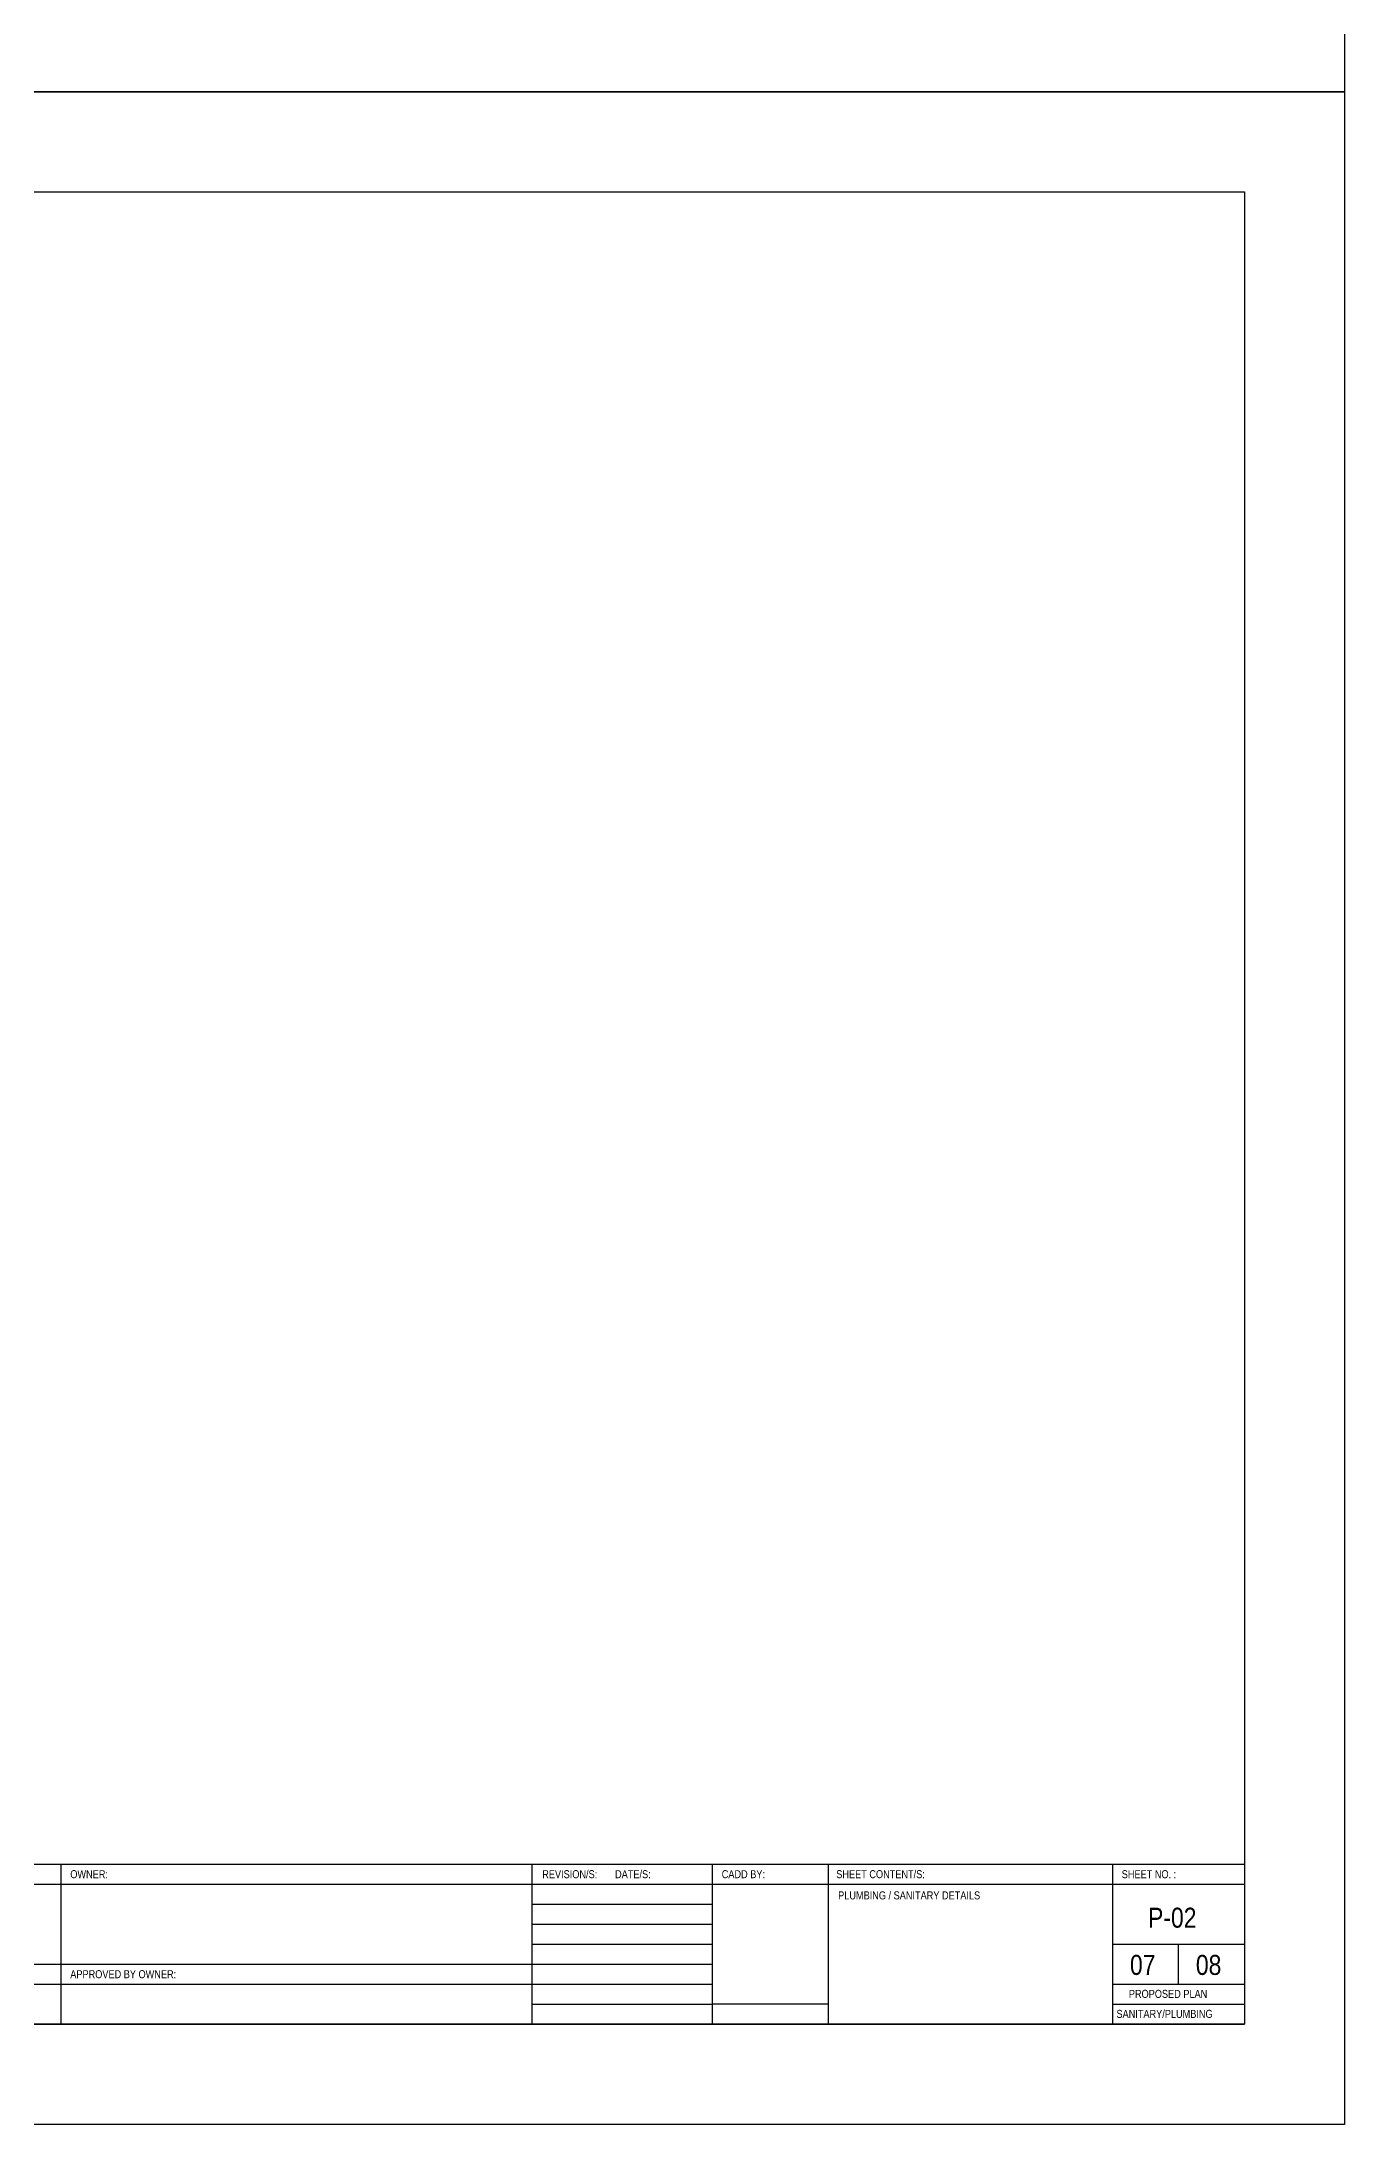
# Model space of a CAD drawing. Header units: inches. Extents: x 7263 to 14962, y 1317 to 2926.
# Drawn here: x 7383 to 7415.7, y 1368.1 to 1420.4 of the extents above; entities that cross this region are included whole.
import ezdxf

# ---------------------------------------------------------------- set-up
doc = ezdxf.new("R2010")
doc.units = ezdxf.units.IN
doc.header["$MEASUREMENT"] = 0
for name, color, linetype in [('Layer3', 3, 'Continuous'), ('Layer6', 6, 'Continuous'), ('text', 7, 'Continuous')]:
    doc.layers.add(name, color=color, linetype=linetype)
doc.styles.get("Standard").update_dxf_attribs({"font": ''})
doc.styles.get('Standard').set_extended_font_data('Tw Cen MT Condensed')

msp = doc.modelspace()

# ---------------------------------------------------------------- linework, layer by layer
at = {"layer": 'Defpoints'}
for points in [[(7339.197, 1470.116), (7415.697, 1470.116), (7415.697, 1419.116), (7339.197, 1419.116)], [(7339.197, 1419.116), (7415.697, 1419.116), (7415.697, 1368.116), (7339.197, 1368.116)]]:
    msp.add_lwpolyline(points, close=True, dxfattribs=at)
at = {"layer": 'Layer3'}
for p, q in [((7383.485, 1374.642), (7383.485, 1370.626)), ((7395.302, 1374.642), (7395.302, 1370.626)), ((7399.834, 1374.642), (7399.834, 1370.626)), ((7402.745, 1374.642), (7402.745, 1370.626)), ((7409.874, 1374.642), (7409.874, 1370.626)), ((7343.212, 1374.14), (7413.187, 1374.14)), ((7395.302, 1373.638), (7399.834, 1373.638)), ((7395.302, 1373.136), (7399.834, 1373.136)), ((7395.302, 1372.634), (7399.834, 1372.634)), ((7409.874, 1372.634), (7413.187, 1372.634)), ((7411.53, 1371.63), (7411.53, 1372.634)), ((7367.767, 1372.132), (7395.302, 1372.132)), ((7395.302, 1372.132), (7399.834, 1372.132)), ((7367.767, 1371.63), (7395.302, 1371.63)), ((7395.302, 1371.63), (7399.834, 1371.63)), ((7409.874, 1371.63), (7413.187, 1371.63)), ((7395.302, 1371.128), (7399.834, 1371.128)), ((7402.745, 1371.128), (7399.834, 1371.128)), ((7409.874, 1371.128), (7413.187, 1371.128))]:
    msp.add_line(p, q, dxfattribs=at)
at = {"layer": 'Layer6'}
for p, q in [((7413.187, 1416.606), (7413.187, 1370.626)), ((7343.212, 1374.642), (7413.187, 1374.642)), ((7343.212, 1370.626), (7413.187, 1370.626))]:
    msp.add_line(p, q, dxfattribs=at)
msp.add_lwpolyline([(7413.187, 1370.626), (7343.212, 1370.626), (7343.212, 1416.606), (7413.187, 1416.606)], close=True, dxfattribs=at)

# ---------------------------------------------------------------- texts
at = {"layer": 'text'}
msp.add_text('PLUMBING / SANITARY DETAILS', height=0.20079, dxfattribs=at).set_placement((7402.991, 1373.76))
at = {"layer": 'text', "lineweight": 30}
for s, p in [('P-02', (7410.77, 1373.05)), ('07', (7410.316, 1371.865)), ('08', (7411.97, 1371.865))]:
    msp.add_text(s, height=0.502, dxfattribs=at).set_placement(p)
at = {"layer": 'text', "attachment_point": 1}
for s, insert, char_height in [('OWNER:', (7383.72, 1374.493), 0.2008), ('REVISION/S:', (7395.565, 1374.493), 0.20079), ('DATE/S:', (7397.393, 1374.493), 0.2008), ('CADD BY:', (7400.07, 1374.493), 0.2008), ('SHEET CONTENT/S:', (7402.944, 1374.493), 0.20079), ('SHEET NO. :', (7410.109, 1374.493), 0.20079), ('APPROVED BY OWNER:', (7383.72, 1371.984), 0.20079)]:
    msp.add_mtext(s, dxfattribs=dict(at, insert=insert, char_height=char_height))
at = {"layer": 'text', "char_height": 0.20079, "width": 3.31299, "attachment_point": 1}
for s, insert in [('\\pi0.41353;PROPOSED PLAN', (7409.874, 1371.49)), ('\\pi0.10278;SANITARY/PLUMBING', (7409.874, 1370.988))]:
    msp.add_mtext(s, dxfattribs=dict(at, insert=insert))

doc.saveas('drawing.dxf')
